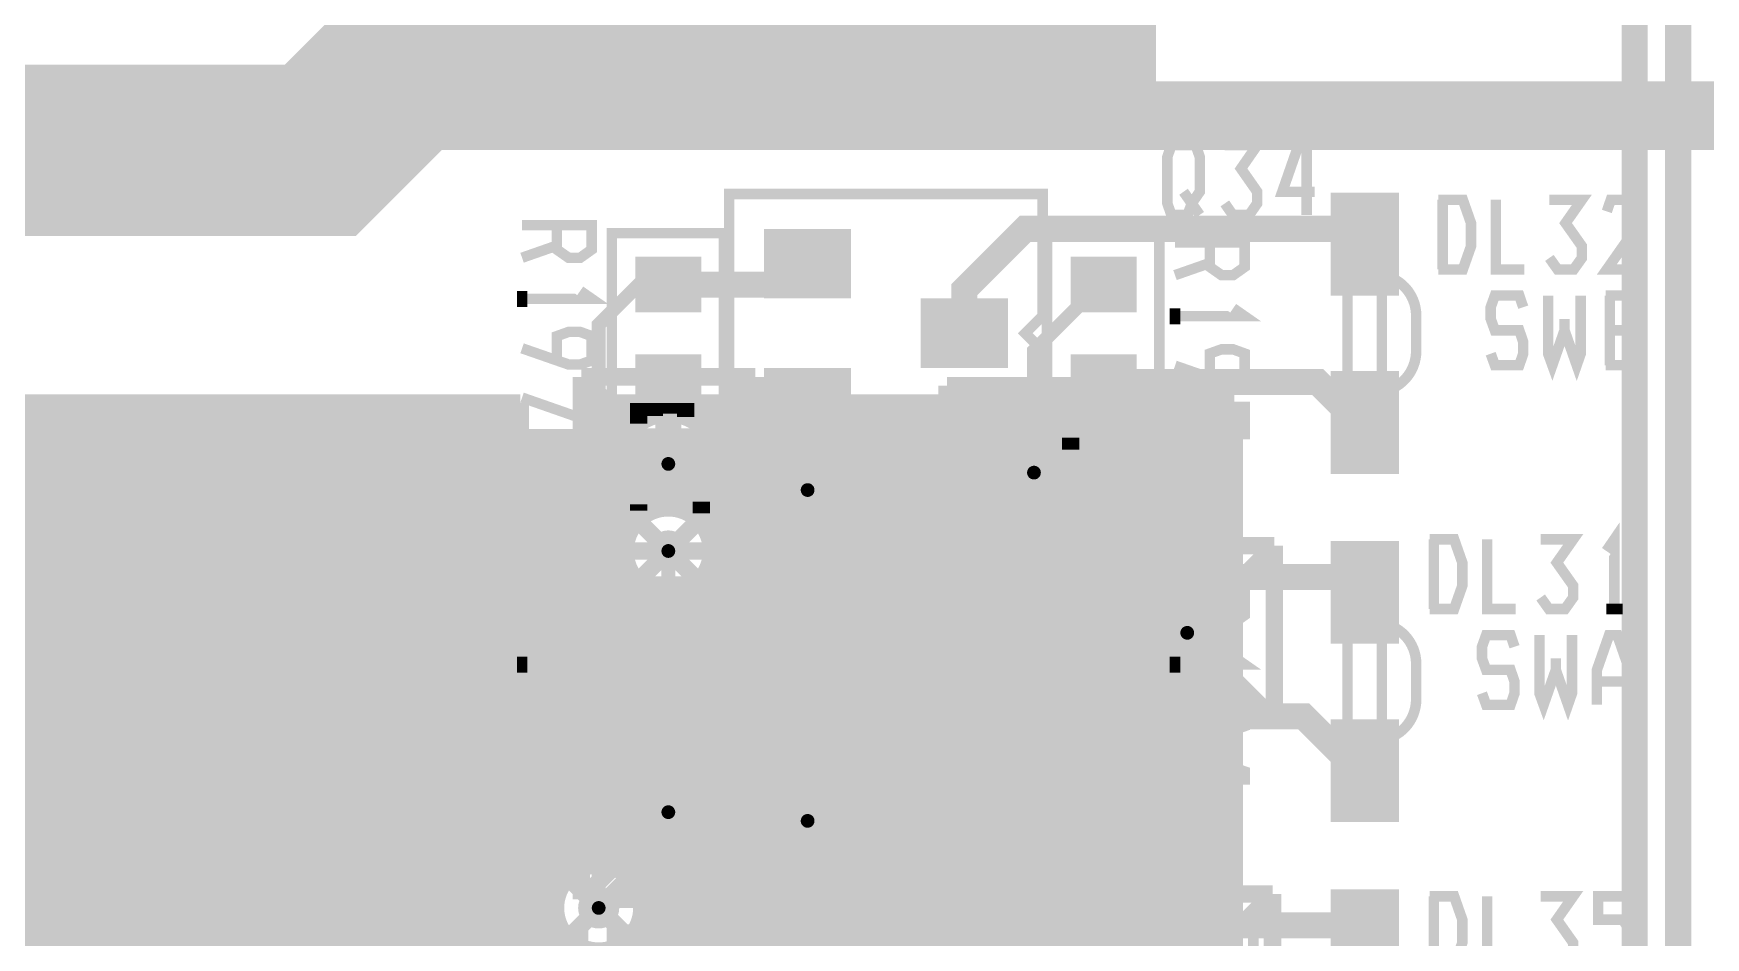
# Model space of a CAD drawing. Extents: x -11 to 221, y -93 to 178.
# Drawn here: x 158.38 to 182.77, y 104.85 to 118.04 of the extents above; entities that cross this region are included whole.
import ezdxf

# ---------------------------------------------------------------- set-up
doc = ezdxf.new("R2010")
doc.units = 0
doc.header["$MEASUREMENT"] = 0
doc.layers.get('0').update_dxf_attribs({"linetype": 'CONTINUOUS'})
for name, color, linetype in [('26-349-0_BOT', 7, 'CONTINUOUS'), ('26-349-0_DRD', 7, 'CONTINUOUS'), ('26-349-0_DRL', 2, 'CONTINUOUS'), ('26-349-0_FAB', 1, 'CONTINUOUS'), ('26-349-0_IN1', 3, 'CONTINUOUS'), ('26-349-0_IN2', 5, 'CONTINUOUS'), ('26-349-0_SMT', 14, 'CONTINUOUS'), ('26-349-0_SPT', 9, 'CONTINUOUS'), ('26-349-0_SST', 12, 'CONTINUOUS'), ('26-349-0_TOP', 11, 'CONTINUOUS'), ('THRUHOLE_TAP', 15, 'CONTINUOUS')]:
    doc.layers.add(name, color=color, linetype=linetype)

# ---------------------------------------------------------------- blocks, each defined once
blk = doc.blocks.new('ROUND_78')
at = {"const_width": 0.29972}
blk.add_lwpolyline([(-0.14986, 0, 1), (0.14986, 0, 1)], format="xyb", close=True, dxfattribs=at)
blk = doc.blocks.new('ROUND_82')
at = {"const_width": 0.29972}
blk.add_lwpolyline([(-0.14986, 0, 1), (0.14986, 0, 1)], format="xyb", close=True, dxfattribs=at)
blk = doc.blocks.new('ROUND_102')
at = {"const_width": 0.10033}
blk.add_lwpolyline([(-0.050164, 0, 1), (0.050164, 0, 1)], format="xyb", close=True, dxfattribs=at)
blk = doc.blocks.new('RECTANGLE_3')
blk.add_solid([(0.4826, 0.4064), (0.4826, -0.4064), (-0.4826, 0.4064), (-0.4826, -0.4064)])
blk = doc.blocks.new('RECTANGLE_22')
blk.add_solid([(0.50038, 0.7493), (0.50038, -0.7493), (-0.50038, 0.7493), (-0.50038, -0.7493)])
blk = doc.blocks.new('RECTANGLE_40')
blk.add_solid([(0.635, 0.508), (0.635, -0.508), (-0.635, 0.508), (-0.635, -0.508)])
blk = doc.blocks.new('ROUND_88')
at = {"const_width": 0.10033}
blk.add_lwpolyline([(-0.050164, 0, 1), (0.050164, 0, 1)], format="xyb", close=True, dxfattribs=at)

msp = doc.modelspace()

# ---------------------------------------------------------------- linework, layer by layer
at = {"layer": '26-349-0_BOT', "const_width": 0.2032}
for points in [[(149.098, 106.553), (163.703, 106.553), (167.64, 110.49)], [(166.624, 105.283), (165.989, 104.648), (149.606, 104.648)]]:
    msp.add_lwpolyline(points, dxfattribs=at)
at = {"layer": '26-349-0_DRD', "const_width": 0.254}
for points in [[(166.37, 113.03), (166.37, 110.49)], [(168.91, 113.03), (166.37, 113.03)], [(168.91, 113.03), (166.37, 110.49)], [(168.91, 110.49), (166.37, 113.03)], [(168.91, 110.49), (168.91, 113.03)], [(171.704, 112.903), (171.704, 110.363)], [(174.244, 112.903), (171.704, 112.903)], [(174.244, 112.903), (171.704, 110.363)], [(174.244, 110.363), (171.704, 112.903)], [(171.704, 112.903), (171.704, 110.363)], [(174.244, 112.903), (171.704, 112.903)], [(174.244, 112.903), (171.704, 110.363)], [(174.244, 110.363), (171.704, 112.903)], [(174.244, 110.363), (174.244, 112.903)], [(174.244, 110.363), (174.244, 112.903)], [(168.402, 112.649), (168.402, 110.109)], [(170.942, 112.649), (168.402, 112.649)], [(170.942, 112.649), (168.402, 110.109)], [(170.942, 110.109), (168.402, 112.649)], [(168.402, 112.649), (168.402, 110.109)], [(170.942, 112.649), (168.402, 112.649)], [(170.942, 112.649), (168.402, 110.109)], [(170.942, 110.109), (168.402, 112.649)], [(170.942, 110.109), (170.942, 112.649)], [(170.942, 110.109), (170.942, 112.649)], [(166.37, 111.76), (166.37, 109.22)], [(168.91, 111.76), (166.37, 111.76)], [(168.91, 111.76), (166.37, 109.22)], [(168.91, 109.22), (166.37, 111.76)], [(168.91, 109.22), (168.91, 111.76)], [(166.37, 110.49), (168.91, 110.49)], [(173.9392, 110.5662), (173.9392, 108.0262)], [(176.4792, 110.5662), (173.9392, 110.5662)], [(176.4792, 110.5662), (173.9392, 108.0262)], [(176.4792, 108.0262), (173.9392, 110.5662)], [(173.9392, 110.5662), (173.9392, 108.0262)], [(176.4792, 110.5662), (173.9392, 110.5662)], [(176.4792, 110.5662), (173.9392, 108.0262)], [(176.4792, 108.0262), (173.9392, 110.5662)], [(176.4792, 108.0262), (176.4792, 110.5662)], [(176.4792, 108.0262), (176.4792, 110.5662)], [(171.704, 110.363), (174.244, 110.363)], [(171.704, 110.363), (174.244, 110.363)], [(168.402, 110.109), (170.942, 110.109)], [(168.402, 110.109), (170.942, 110.109)], [(166.37, 109.22), (168.91, 109.22)], [(166.37, 107.95), (166.37, 105.41)], [(168.91, 107.95), (166.37, 107.95)], [(168.91, 107.95), (166.37, 105.41)], [(168.91, 105.41), (166.37, 107.95)], [(166.37, 107.95), (166.37, 105.41)], [(168.91, 107.95), (166.37, 107.95)], [(168.91, 107.95), (166.37, 105.41)], [(168.91, 105.41), (166.37, 107.95)], [(168.91, 105.41), (168.91, 107.95)], [(168.91, 105.41), (168.91, 107.95)], [(173.9392, 108.0262), (176.4792, 108.0262)], [(173.9392, 108.0262), (176.4792, 108.0262)], [(168.402, 107.823), (168.402, 105.283)], [(170.942, 107.823), (168.402, 107.823)], [(170.942, 107.823), (168.402, 105.283)], [(170.942, 105.283), (168.402, 107.823)], [(168.402, 107.823), (168.402, 105.283)], [(170.942, 107.823), (168.402, 107.823)], [(170.942, 107.823), (168.402, 105.283)], [(170.942, 105.283), (168.402, 107.823)], [(170.942, 105.283), (170.942, 107.823)], [(170.942, 105.283), (170.942, 107.823)], [(165.354, 106.553), (165.354, 104.013)], [(167.894, 106.553), (165.354, 106.553)], [(167.894, 106.553), (165.354, 104.013)], [(167.894, 104.013), (165.354, 106.553)], [(167.894, 104.013), (167.894, 106.553)], [(166.37, 105.41), (168.91, 105.41)], [(166.37, 105.41), (168.91, 105.41)], [(168.402, 105.283), (170.942, 105.283)], [(168.402, 105.283), (170.942, 105.283)], [(173.9138, 105.4862), (173.9138, 102.9462)], [(176.4538, 105.4862), (173.9138, 105.4862)], [(176.4538, 105.4862), (173.9138, 102.9462)], [(176.4538, 102.9462), (173.9138, 105.4862)], [(173.9138, 105.4862), (173.9138, 102.9462)], [(176.4538, 105.4862), (173.9138, 105.4862)], [(176.4538, 105.4862), (173.9138, 102.9462)], [(176.4538, 102.9462), (173.9138, 105.4862)], [(176.4538, 102.9462), (176.4538, 105.4862)], [(176.4538, 102.9462), (176.4538, 105.4862)]]:
    msp.add_lwpolyline(points, dxfattribs=at)
at = {"layer": '26-349-0_DRL', "const_width": 2.49936}
msp.add_lwpolyline([(91.186, 116.332), (162.56, 116.332), (164.211, 117.983), (174.752, 117.983)], dxfattribs=at)
at = {"layer": '26-349-0_FAB', "const_width": 1.00076}
msp.add_lwpolyline([(187.325, 48.26), (67.945, 48.26), (67.945, 115.57), (69.215, 116.84), (187.96, 116.84)], dxfattribs=at)
at = {"layer": '26-349-0_IN1'}
for points, const_width in [([(181.61, 136.144), (182.372, 135.382), (182.372, 44.958), (181.483, 44.069), (176.911, 44.069), (174.879, 42.037), (171.45, 42.037), (169.672, 43.815), (164.19068, 43.815), (163.73094, 44.27474)], 0.381), ([(141.605, 125.984), (141.859, 126.238), (153.543, 126.238), (162.306, 135.001), (174.625, 135.001), (175.133, 134.493), (175.133, 128.905), (176.53, 127.508), (180.975, 127.508), (181.737, 126.746), (181.737, 47.625), (180.848, 46.736)], 0.381), ([(165.481, 112.649), (71.247, 112.649), (69.596, 110.998), (69.596, 51.562)], 0.254), ([(165.481, 112.5982), (71.1962, 112.5982)], 0.254), ([(158.2928, 112.649), (158.2928, 108.99394)], 0.254), ([(158.5214, 112.649), (158.5214, 108.99394)], 0.254), ([(158.75, 112.649), (158.75, 108.99394)], 0.254), ([(158.9786, 112.649), (158.9786, 108.99648)], 0.254), ([(159.2072, 112.649), (159.2072, 108.99648)], 0.254), ([(159.4358, 112.649), (159.4358, 108.99648)], 0.254), ([(159.6644, 112.649), (159.6644, 108.99648)], 0.254), ([(159.893, 112.649), (159.893, 108.99902)], 0.254), ([(160.1216, 112.649), (160.1216, 108.99902)], 0.254), ([(160.3502, 112.649), (160.3502, 108.99902)], 0.254), ([(160.5788, 112.649), (160.5788, 108.99902)], 0.254), ([(160.8074, 112.649), (160.8074, 109.00156)], 0.254), ([(161.036, 112.649), (161.036, 109.00156)], 0.254), ([(161.2646, 112.649), (161.2646, 109.00156)], 0.254), ([(161.4932, 112.649), (161.4932, 109.00156)], 0.254), ([(161.7218, 112.649), (161.7218, 109.0041)], 0.254), ([(161.9504, 112.649), (161.9504, 109.0041)], 0.254), ([(162.179, 112.649), (162.179, 109.0041)], 0.254), ([(162.4076, 112.649), (162.4076, 109.0041)], 0.254), ([(162.6362, 112.649), (162.6362, 109.00664)], 0.254), ([(162.8648, 112.649), (162.8648, 109.00664)], 0.254), ([(163.0934, 112.649), (163.0934, 109.00664)], 0.254), ([(163.322, 112.649), (163.322, 109.00664)], 0.254), ([(163.5506, 112.649), (163.5506, 109.00918)], 0.254), ([(163.7792, 112.649), (163.7792, 109.00918)], 0.254), ([(164.0078, 112.649), (164.0078, 109.00918)], 0.254), ([(164.2364, 112.649), (164.2364, 109.00918)], 0.254), ([(164.465, 112.649), (164.465, 109.01172)], 0.254), ([(164.6936, 112.649), (164.6936, 109.01172)], 0.254), ([(164.9222, 112.649), (164.9222, 109.01172)], 0.254), ([(165.1508, 112.649), (165.1508, 109.01172)], 0.254), ([(165.3794, 112.649), (165.3794, 109.01426)], 0.254), ([(165.481, 112.649), (165.481, 109.01426)], 0.254), ([(175.895, 112.649), (166.37, 112.649), (166.37, 108.458)], 0.254), ([(175.895, 112.5982), (166.37, 112.5982)], 0.254), ([(166.5224, 112.649), (166.5224, 106.0069)], 0.254), ([(166.751, 112.649), (166.751, 106.00182)], 0.254), ([(166.9796, 112.649), (166.9796, 112.07496)], 0.254), ([(167.2082, 112.649), (167.2082, 112.34928)], 0.254), ([(167.4368, 112.649), (167.4368, 112.46104)], 0.254), ([(167.6654, 112.649), (167.6654, 112.49152)], 0.254), ([(167.894, 112.649), (167.894, 112.4458)], 0.254), ([(168.1226, 112.649), (168.1226, 112.30864)], 0.254), ([(168.3512, 112.649), (168.3512, 111.93018)], 0.254), ([(168.5798, 112.649), (168.5798, 105.02392)], 0.254), ([(168.8084, 112.649), (168.8084, 105.02392)], 0.254), ([(169.037, 112.649), (169.037, 111.74222)], 0.254), ([(169.2656, 112.649), (169.2656, 111.98606)], 0.254), ([(169.4942, 112.649), (169.4942, 112.08766)], 0.254), ([(169.7228, 112.649), (169.7228, 112.10798)], 0.254), ([(169.9514, 112.649), (169.9514, 112.05464)], 0.254), ([(170.18, 112.649), (170.18, 111.90478)], 0.254), ([(170.4086, 112.649), (170.4086, 105.02646)], 0.254), ([(170.6372, 112.649), (170.6372, 105.02646)], 0.254), ([(170.8658, 112.649), (170.8658, 105.02646)], 0.254), ([(171.0944, 112.649), (171.0944, 105.02646)], 0.254), ([(171.323, 112.649), (171.323, 105.02646)], 0.254), ([(171.5516, 112.649), (171.5516, 105.02646)], 0.254), ([(171.7802, 112.649), (171.7802, 105.02646)], 0.254), ([(172.0088, 112.649), (172.0088, 105.029)], 0.254), ([(172.2374, 112.649), (172.2374, 105.029)], 0.254), ([(172.466, 112.649), (172.466, 105.029)], 0.254), ([(172.6946, 112.649), (172.6946, 51.562)], 0.254), ([(172.9232, 112.649), (172.9232, 51.562)], 0.254), ([(173.1518, 112.649), (173.1518, 51.562)], 0.254), ([(173.3804, 112.649), (173.3804, 51.562)], 0.254), ([(173.609, 112.649), (173.609, 51.562)], 0.254), ([(173.8376, 112.649), (173.8376, 51.562)], 0.254), ([(174.0662, 112.649), (174.0662, 51.562)], 0.254), ([(174.2948, 112.649), (174.2948, 51.562)], 0.254), ([(174.5234, 112.649), (174.5234, 51.562)], 0.254), ([(174.752, 112.649), (174.752, 51.562)], 0.254), ([(174.9806, 112.649), (174.9806, 51.562)], 0.254), ([(175.2092, 112.649), (175.2092, 51.562)], 0.254), ([(175.4378, 112.649), (175.4378, 51.562)], 0.254), ([(175.6664, 112.649), (175.6664, 51.562)], 0.254), ([(175.895, 112.649), (175.895, 51.562)], 0.254), ([(165.481, 112.3696), (70.9676, 112.3696)], 0.254), ([(167.23614, 112.3696), (166.37, 112.3696)], 0.254), ([(175.895, 112.3696), (168.04386, 112.3696)], 0.254), ([(165.481, 112.141), (70.739, 112.141)], 0.254), ([(167.01516, 112.141), (166.37, 112.141)], 0.254), ([(175.895, 112.141), (168.26484, 112.141)], 0.254), ([(165.481, 111.9124), (70.5104, 111.9124)], 0.254), ([(166.92372, 111.9124), (166.37, 111.9124)], 0.254), ([(169.17162, 111.9124), (168.35628, 111.9124)], 0.254), ([(175.895, 111.9124), (170.17238, 111.9124)], 0.254), ([(165.481, 111.6838), (70.2818, 111.6838)], 0.254), ([(166.91102, 111.6838), (166.37, 111.6838)], 0.254), ([(169.00652, 111.6838), (168.36644, 111.6838)], 0.254), ([(175.895, 111.6838), (170.33748, 111.6838)], 0.254), ([(165.481, 111.4552), (70.0532, 111.4552)], 0.254), ([(166.97452, 111.4552), (166.37, 111.4552)], 0.254), ([(166.9796, 111.44504), (166.9796, 110.80496)], 0.254), ([(168.94302, 111.4552), (168.30548, 111.4552)], 0.254), ([(168.3512, 111.58728), (168.3512, 110.66018)], 0.254), ([(175.895, 111.4552), (170.39844, 111.4552)], 0.254), ([(165.481, 111.2266), (69.8246, 111.2266)], 0.254), ([(167.13962, 111.2266), (166.37, 111.2266)], 0.254), ([(167.2082, 111.16818), (167.2082, 111.07928)], 0.254), ([(168.1226, 111.20882), (168.1226, 111.03864)], 0.254), ([(168.95572, 111.2266), (168.14038, 111.2266)], 0.254), ([(175.895, 111.2266), (170.38828, 111.2266)], 0.254), ([(165.481, 110.998), (69.596, 110.998)], 0.254), ([(167.11422, 110.998), (166.37, 110.998)], 0.254), ([(169.04716, 110.998), (168.16578, 110.998)], 0.254), ([(169.037, 111.01578), (169.037, 106.91622)], 0.254), ([(175.895, 110.998), (170.29684, 110.998)], 0.254), ([(165.481, 110.7694), (134.48538, 110.7694)], 0.254), ([(166.96436, 110.7694), (166.37, 110.7694)], 0.254), ([(169.26814, 110.7694), (168.31564, 110.7694)], 0.254), ([(169.2656, 110.7694), (169.2656, 107.16006)], 0.254), ([(169.4942, 110.6678), (169.4942, 107.26166)], 0.254), ([(169.7228, 110.65002), (169.7228, 107.28198)], 0.254), ([(169.9514, 110.70336), (169.9514, 107.22864)], 0.254), ([(175.895, 110.7694), (170.07586, 110.7694)], 0.254), ([(170.18, 110.85322), (170.18, 107.07878)], 0.254), ([(165.481, 110.5408), (138.90244, 110.5408)], 0.254), ([(166.91102, 110.5408), (166.37, 110.5408)], 0.254), ([(175.895, 110.5408), (168.36898, 110.5408)], 0.254), ([(165.481, 110.3122), (139.08278, 110.3122)], 0.254), ([(166.9288, 110.3122), (166.37, 110.3122)], 0.254), ([(166.9796, 110.17504), (166.9796, 106.99496)], 0.254), ([(175.895, 110.3122), (168.34866, 110.3122)], 0.254), ([(168.3512, 110.31728), (168.3512, 106.85018)], 0.254), ([(165.481, 110.0836), (139.1539, 110.0836)], 0.254), ([(167.0304, 110.0836), (166.37, 110.0836)], 0.254), ([(167.2082, 109.89818), (167.2082, 107.26928)], 0.254), ([(168.1226, 109.93882), (168.1226, 107.22864)], 0.254), ([(175.895, 110.0836), (168.24706, 110.0836)], 0.254), ([(165.481, 109.855), (139.14882, 109.855)], 0.254), ([(167.27678, 109.855), (166.37, 109.855)], 0.254), ([(167.4368, 109.78642), (167.4368, 107.38104)], 0.254), ([(167.6654, 109.75848), (167.6654, 107.41152)], 0.254), ([(167.894, 109.8042), (167.894, 107.3658)], 0.254), ([(175.895, 109.855), (168.00322, 109.855)], 0.254), ([(165.481, 109.6264), (157.34538, 109.6264)], 0.254), ([(165.481, 109.3978), (157.51048, 109.3978)], 0.254), ([(175.895, 109.6264), (166.37, 109.6264)], 0.254), ([(175.895, 109.3978), (166.37, 109.3978)], 0.254), ([(165.481, 109.1692), (157.57144, 109.1692)], 0.254), ([(175.895, 109.1692), (166.37, 109.1692)], 0.254), ([(165.481, 109.01426), (157.5689, 108.9914)], 0.254), ([(175.895, 108.9406), (166.37, 108.9406)], 0.254), ([(175.895, 108.712), (166.37, 108.712)], 0.254), ([(166.37, 108.458), (166.02456, 108.45546)], 0.254), ([(166.0652, 108.45546), (166.0652, 105.75544)], 0.254), ([(166.2938, 108.458), (166.2938, 105.93578)], 0.254), ([(175.895, 108.4834), (166.37, 108.4834)], 0.254), ([(165.02126, 108.2548), (150.66518, 108.2548)], 0.254), ([(164.86886, 108.4072), (157.099, 108.4072)], 0.254), ([(158.2928, 108.4072), (158.2928, 105.00868)], 0.254), ([(158.5214, 108.4072), (158.5214, 105.00868)], 0.254), ([(158.75, 108.4072), (158.75, 105.00868)], 0.254), ([(158.9786, 108.4072), (158.9786, 105.00868)], 0.254), ([(159.2072, 108.4072), (159.2072, 105.00868)], 0.254), ([(159.4358, 108.4072), (159.4358, 105.00868)], 0.254), ([(159.6644, 108.4072), (159.6644, 105.00868)], 0.254), ([(159.893, 108.4072), (159.893, 105.01122)], 0.254), ([(160.1216, 108.4072), (160.1216, 105.01122)], 0.254), ([(160.3502, 108.4072), (160.3502, 105.01122)], 0.254), ([(160.5788, 108.4072), (160.5788, 105.01122)], 0.254), ([(160.8074, 108.4072), (160.8074, 105.01122)], 0.254), ([(161.036, 108.4072), (161.036, 105.01122)], 0.254), ([(161.2646, 108.4072), (161.2646, 105.01122)], 0.254), ([(161.4932, 108.4072), (161.4932, 105.01122)], 0.254), ([(161.7218, 108.4072), (161.7218, 105.01376)], 0.254), ([(161.9504, 108.4072), (161.9504, 105.01376)], 0.254), ([(162.179, 108.4072), (162.179, 105.01376)], 0.254), ([(162.4076, 108.4072), (162.4076, 105.01376)], 0.254), ([(162.6362, 108.4072), (162.6362, 105.01376)], 0.254), ([(162.8648, 108.4072), (162.8648, 105.01376)], 0.254), ([(163.0934, 108.4072), (163.0934, 105.01376)], 0.254), ([(163.322, 108.4072), (163.322, 105.0163)], 0.254), ([(163.5506, 108.4072), (163.5506, 105.0163)], 0.254), ([(163.7792, 108.4072), (163.7792, 105.0163)], 0.254), ([(164.0078, 108.4072), (164.0078, 105.0163)], 0.254), ([(164.2364, 108.4072), (164.2364, 105.0163)], 0.254), ([(164.465, 108.4072), (164.465, 105.0163)], 0.254), ([(164.6936, 108.4072), (164.6936, 105.0163)], 0.254), ([(164.86886, 108.4072), (165.08476, 108.18876)], 0.254), ([(164.9222, 108.35386), (164.9222, 105.0163)], 0.254), ([(175.895, 108.2548), (165.93058, 108.2548)], 0.254), ([(175.895, 108.0262), (149.66442, 108.0262)], 0.254), ([(165.1508, 108.13288), (165.1508, 105.01884)], 0.254), ([(165.3794, 108.03636), (165.3794, 105.01884)], 0.254), ([(165.608, 108.04144), (165.608, 105.01884)], 0.254), ([(165.8366, 108.1532), (165.8366, 105.01884)], 0.254), ([(175.895, 107.7976), (149.86508, 107.7976)], 0.254), ([(175.895, 107.569), (149.94382, 107.569)], 0.254), ([(167.32504, 107.3404), (149.9489, 107.3404)], 0.254), ([(175.895, 107.3404), (167.95496, 107.3404)], 0.254), ([(167.04818, 107.1118), (149.87778, 107.1118)], 0.254), ([(169.19956, 107.1118), (168.22928, 107.1118)], 0.254), ([(175.895, 107.1118), (170.14444, 107.1118)], 0.254), ([(166.93642, 106.8832), (149.75078, 106.8832)], 0.254), ([(169.01922, 106.8832), (168.34104, 106.8832)], 0.254), ([(175.895, 106.8832), (170.32478, 106.8832)], 0.254), ([(166.90848, 106.6546), (149.8219, 106.6546)], 0.254), ([(168.3512, 106.50728), (168.3512, 105.02138)], 0.254), ([(168.9481, 106.6546), (168.37152, 106.6546)], 0.254), ([(175.895, 106.6546), (170.3959, 106.6546)], 0.254), ([(166.9542, 106.426), (149.81682, 106.426)], 0.254), ([(166.9796, 106.36504), (166.9796, 105.92308)], 0.254), ([(168.95064, 106.426), (168.3258, 106.426)], 0.254), ([(175.895, 106.426), (170.39082, 106.426)], 0.254), ([(167.08882, 106.1974), (149.73808, 106.1974)], 0.254), ([(167.2082, 106.08818), (167.2082, 105.72242)], 0.254), ([(167.894, 105.9942), (167.894, 105.02138)], 0.254), ([(168.1226, 106.12882), (168.1226, 105.02138)], 0.254), ([(169.03192, 106.1974), (168.18864, 106.1974)], 0.254), ([(169.037, 106.18978), (169.037, 105.02392)], 0.254), ([(170.18, 106.02722), (170.18, 105.02646)], 0.254), ([(175.895, 106.1974), (170.31208, 106.1974)], 0.254), ([(166.0525, 105.7402), (148.66366, 105.7402)], 0.254), ([(166.37, 105.9688), (149.53742, 105.9688)], 0.254), ([(167.46728, 105.9688), (166.878, 105.9688)], 0.254), ([(175.895, 105.7402), (167.1955, 105.7402)], 0.254), ([(167.4368, 105.97642), (167.4368, 105.02138)], 0.254), ([(167.6654, 105.94848), (167.6654, 105.02138)], 0.254), ([(169.23258, 105.9688), (167.81018, 105.9688)], 0.254), ([(169.2656, 105.9434), (169.2656, 105.02392)], 0.254), ([(169.4942, 105.8418), (169.4942, 105.02392)], 0.254), ([(169.7228, 105.82402), (169.7228, 105.02392)], 0.254), ([(169.9514, 105.87736), (169.9514, 105.02392)], 0.254), ([(175.895, 105.9688), (170.11142, 105.9688)], 0.254), ([(165.92804, 105.5116), (148.56206, 105.5116)], 0.254), ([(175.895, 105.5116), (167.31742, 105.5116)], 0.254), ([(165.89248, 105.283), (149.96922, 105.283)], 0.254), ([(175.895, 105.283), (167.35552, 105.283)], 0.254), ([(165.92804, 105.0544), (150.21306, 105.0544)], 0.254), ([(165.94074, 105.01884), (150.24862, 104.99598)], 0.254), ([(172.466, 105.029), (167.30726, 105.02138)], 0.254), ([(175.895, 105.0544), (167.31742, 105.0544)], 0.254), ([(172.466, 105.029), (172.466, 51.689)], 0.254), ([(175.895, 104.8258), (172.466, 104.8258)], 0.254)]:
    msp.add_lwpolyline(points, dxfattribs=dict(at, const_width=const_width))
at = {"layer": '26-349-0_IN1', "const_width": 0.254}
for points in [[(167.64, 112.49152, 0.4142136), (166.90848, 111.76)], [(168.37152, 111.76, 0.4142136), (167.64, 112.49152)], [(169.672, 112.11052, 0.4142136), (168.94048, 111.379)], [(170.40352, 111.379, 0.4142136), (169.672, 112.11052)], [(166.90848, 111.76, 0.2690269), (167.27678, 111.125)], [(168.00322, 111.125, 0.2690272), (168.37154, 111.76)], [(168.94048, 111.379, 0.4142136), (169.672, 110.64748)], [(169.672, 110.64748, 0.4142136), (170.40352, 111.379)], [(167.27678, 111.125, 0.2690272), (166.90846, 110.49)], [(168.37152, 110.49, 0.2690269), (168.00322, 111.125)], [(166.90848, 110.49, 0.4142136), (167.64, 109.75848)], [(167.64, 109.75848, 0.4142136), (168.37152, 110.49)], [(165.481, 108.0262, 0.3472366), (166.02456, 108.45546)], [(165.08476, 108.18876, 0.1989124), (165.481, 108.02463)], [(167.64, 107.41152, 0.4142136), (166.90848, 106.68)], [(168.37152, 106.68, 0.4142136), (167.64, 107.41152)], [(169.672, 107.28452, 0.4142136), (168.94048, 106.553)], [(170.40352, 106.553, 0.4142136), (169.672, 107.28452)], [(166.90848, 106.68, 0.4142136), (167.64, 105.94848)], [(167.64, 105.94848, 0.4142136), (168.37152, 106.68)], [(168.94048, 106.553, 0.4142136), (169.672, 105.82148)], [(169.672, 105.82148, 0.4142136), (170.40352, 106.553)], [(166.624, 106.01452, 0.4142136), (165.89248, 105.283)], [(167.35552, 105.283, 0.4142136), (166.624, 106.01452)], [(165.89248, 105.283, 0.092492), (165.9417, 105.01921)], [(167.30726, 105.02138, 0.0916751), (167.35563, 105.283)]]:
    msp.add_lwpolyline(points, format="xyb", dxfattribs=at)
at = {"layer": '26-349-0_IN2'}
for points, const_width in [([(181.6354, 46.2026), (181.6354, 46.6344), (182.372, 47.371), (182.372, 122.301), (181.102, 123.571), (176.403, 123.571), (173.228, 120.396), (171.196, 120.396), (170.02506, 121.56694), (170.02506, 121.99874)], 0.381), ([(172.60062, 112.141), (86.3473, 112.141)], 0.254), ([(172.5676, 112.1156), (86.36254, 112.1156)], 0.254), ([(158.4198, 112.141), (158.4198, 99.75596)], 0.254), ([(158.6484, 112.141), (158.6484, 99.75596)], 0.254), ([(158.877, 112.141), (158.877, 99.75596)], 0.254), ([(159.1056, 112.141), (159.1056, 99.75596)], 0.254), ([(159.3342, 112.141), (159.3342, 99.75596)], 0.254), ([(159.5628, 112.141), (159.5628, 99.75596)], 0.254), ([(159.7914, 112.141), (159.7914, 99.75596)], 0.254), ([(160.02, 112.141), (160.02, 99.75596)], 0.254), ([(160.2486, 112.141), (160.2486, 99.75596)], 0.254), ([(160.4772, 112.141), (160.4772, 99.75596)], 0.254), ([(160.7058, 112.141), (160.7058, 96.04248)], 0.254), ([(160.9344, 112.141), (160.9344, 95.48114)], 0.254), ([(161.163, 112.141), (161.163, 99.92868)], 0.254), ([(161.3916, 112.141), (161.3916, 100.27158)], 0.254), ([(161.6202, 112.141), (161.6202, 100.3808)], 0.254), ([(161.8488, 112.141), (161.8488, 100.39604)], 0.254), ([(162.0774, 112.141), (162.0774, 100.32238)], 0.254), ([(162.306, 112.141), (162.306, 100.10648)], 0.254), ([(162.5346, 112.141), (162.5346, 52.959)], 0.254), ([(162.7632, 112.141), (162.7632, 52.959)], 0.254), ([(162.9918, 112.141), (162.9918, 52.959)], 0.254), ([(163.2204, 112.141), (163.2204, 52.959)], 0.254), ([(163.449, 112.141), (163.449, 71.74484)], 0.254), ([(163.6776, 112.141), (163.6776, 71.93788)], 0.254), ([(163.9062, 112.141), (163.9062, 98.71456)], 0.254), ([(164.1348, 112.141), (164.1348, 98.96094)], 0.254), ([(164.3634, 112.141), (164.3634, 99.0473)], 0.254), ([(164.592, 112.141), (164.592, 99.04222)], 0.254), ([(164.8206, 112.141), (164.8206, 98.9457)], 0.254), ([(165.0492, 112.141), (165.0492, 98.66122)], 0.254), ([(165.2778, 112.141), (165.2778, 100.60686)], 0.254), ([(165.5064, 112.141), (165.5064, 100.77958)], 0.254), ([(165.735, 112.141), (165.735, 100.83292)], 0.254), ([(165.9636, 112.141), (165.9636, 100.7999)], 0.254), ([(166.1922, 112.141), (166.1922, 105.7402)], 0.254), ([(166.4208, 112.141), (166.4208, 105.8799)], 0.254), ([(166.6494, 112.141), (166.6494, 105.91292)], 0.254), ([(166.878, 112.141), (166.878, 105.85958)], 0.254), ([(167.1066, 112.141), (167.1066, 110.82528)], 0.254), ([(167.3352, 112.141), (167.3352, 111.04118)], 0.254), ([(167.5638, 112.141), (167.5638, 111.11484)], 0.254), ([(167.7924, 112.141), (167.7924, 111.0996)], 0.254), ([(168.021, 112.141), (168.021, 110.99038)], 0.254), ([(168.2496, 112.141), (168.2496, 110.64748)], 0.254), ([(168.4782, 112.141), (168.4782, 50.165)], 0.254), ([(168.7068, 112.141), (168.7068, 50.165)], 0.254), ([(168.9354, 112.141), (168.9354, 50.165)], 0.254), ([(169.164, 112.141), (169.164, 50.165)], 0.254), ([(169.3926, 112.141), (169.3926, 50.165)], 0.254), ([(169.6212, 112.141), (169.6212, 50.165)], 0.254), ([(169.8498, 112.141), (169.8498, 50.165)], 0.254), ([(170.0784, 112.141), (170.0784, 50.165)], 0.254), ([(170.307, 112.141), (170.307, 50.165)], 0.254), ([(170.5356, 112.141), (170.5356, 70.33006)], 0.254), ([(170.7642, 112.141), (170.7642, 70.45452)], 0.254), ([(170.9928, 112.141), (170.9928, 70.47738)], 0.254), ([(171.2214, 112.141), (171.2214, 70.41388)], 0.254), ([(171.45, 112.141), (171.45, 70.22084)], 0.254), ([(171.6786, 112.141), (171.6786, 50.165)], 0.254), ([(171.9072, 112.141), (171.9072, 50.165)], 0.254), ([(172.1358, 112.141), (172.1358, 50.165)], 0.254), ([(172.3644, 112.141), (172.3644, 111.79048)], 0.254), ([(174.117, 112.141), (173.34484, 112.141)], 0.254), ([(174.117, 112.1156), (173.37786, 112.1156)], 0.254), ([(173.5074, 112.141), (173.5074, 111.96828)], 0.254), ([(173.736, 112.141), (173.736, 50.165)], 0.254), ([(173.9646, 112.141), (173.9646, 50.165)], 0.254), ([(174.117, 112.141), (174.117, 50.165)], 0.254), ([(172.39742, 111.887), (86.4489, 111.887)], 0.254), ([(174.117, 111.887), (173.55058, 111.887)], 0.254), ([(172.34408, 111.6584), (147.02028, 111.6584)], 0.254), ([(174.117, 111.6584), (173.60392, 111.6584)], 0.254), ([(172.3771, 111.4298), (147.23618, 111.4298)], 0.254), ([(172.3644, 111.47298), (172.3644, 50.165)], 0.254), ([(174.117, 111.4298), (173.5709, 111.4298)], 0.254), ([(172.51426, 111.2012), (147.30984, 111.2012)], 0.254), ([(172.593, 111.13008), (172.593, 50.165)], 0.254), ([(174.117, 111.2012), (173.4312, 111.2012)], 0.254), ([(173.5074, 111.29772), (173.5074, 50.165)], 0.254), ([(167.2336, 110.9726), (147.2946, 110.9726)], 0.254), ([(174.117, 110.9726), (168.04386, 110.9726)], 0.254), ([(172.8216, 111.02086), (172.8216, 50.165)], 0.254), ([(173.0502, 111.00816), (173.0502, 50.165)], 0.254), ([(173.2788, 111.08182), (173.2788, 50.165)], 0.254), ([(167.06342, 110.744), (147.18538, 110.744)], 0.254), ([(174.117, 110.744), (168.21658, 110.744)], 0.254), ([(167.01008, 110.5154), (146.84248, 110.5154)], 0.254), ([(174.117, 110.5154), (168.26992, 110.5154)], 0.254), ([(167.0431, 110.2868), (155.86456, 110.2868)], 0.254), ([(167.1066, 110.15472), (167.1066, 105.68686)], 0.254), ([(174.117, 110.2868), (168.2369, 110.2868)], 0.254), ([(168.2496, 110.32998), (168.2496, 100.36048)], 0.254), ([(167.18026, 110.0582), (156.11094, 110.0582)], 0.254), ([(167.3352, 109.93882), (167.3352, 100.75418)], 0.254), ([(168.021, 109.98708), (168.021, 100.70338)], 0.254), ([(174.117, 110.0582), (168.0972, 110.0582)], 0.254), ([(174.117, 109.8296), (156.1973, 109.8296)], 0.254), ([(167.5638, 109.86516), (167.5638, 100.82784)], 0.254), ([(167.7924, 109.87786), (167.7924, 100.8126)], 0.254), ([(174.117, 109.601), (156.19222, 109.601)], 0.254), ([(174.117, 109.3724), (156.0957, 109.3724)], 0.254), ([(174.117, 108.9152), (151.12238, 108.9152)], 0.254), ([(174.117, 109.1438), (155.81122, 109.1438)], 0.254), ([(174.117, 108.6866), (151.05888, 108.6866)], 0.254), ([(174.117, 108.458), (150.86584, 108.458)], 0.254), ([(174.117, 108.2294), (69.8246, 108.2294)], 0.254), ([(174.117, 108.0008), (70.0532, 108.0008)], 0.254), ([(174.117, 107.7722), (70.2818, 107.7722)], 0.254), ([(174.117, 107.5436), (70.5104, 107.5436)], 0.254), ([(174.117, 107.315), (70.739, 107.315)], 0.254), ([(174.117, 107.0864), (149.43328, 107.0864)], 0.254), ([(174.117, 106.8578), (149.64918, 106.8578)], 0.254), ([(174.117, 106.6292), (149.72284, 106.6292)], 0.254), ([(174.117, 106.4006), (149.7076, 106.4006)], 0.254), ([(174.117, 106.172), (149.59838, 106.172)], 0.254), ([(174.117, 105.9434), (149.25548, 105.9434)], 0.254), ([(166.16426, 105.7148), (139.6619, 105.7148)], 0.254), ([(174.117, 105.7148), (167.0812, 105.7148)], 0.254), ([(166.0271, 105.4862), (139.5222, 105.4862)], 0.254), ([(165.99408, 105.2576), (149.76348, 105.2576)], 0.254), ([(174.117, 105.4862), (167.2209, 105.4862)], 0.254), ([(174.117, 105.2576), (167.25392, 105.2576)], 0.254), ([(166.04742, 105.029), (150.10638, 105.029)], 0.254), ([(174.117, 105.029), (167.20058, 105.029)], 0.254), ([(166.2176, 104.8004), (150.2156, 104.8004)], 0.254), ([(166.1922, 104.82326), (166.1922, 100.6602)], 0.254), ([(174.117, 104.8004), (167.02786, 104.8004)], 0.254), ([(167.1066, 104.8766), (167.1066, 100.53828)], 0.254)]:
    msp.add_lwpolyline(points, dxfattribs=dict(at, const_width=const_width))
at = {"layer": '26-349-0_IN2', "const_width": 0.254}
for points in [[(172.60062, 112.141, 0.2386215), (172.34354, 111.633)], [(173.60392, 111.633, 0.2394815), (173.34541, 112.14178)], [(172.34408, 111.633, 0.4142136), (172.974, 111.00308)], [(172.974, 111.00308, 0.4142136), (173.60392, 111.633)], [(167.64, 111.11992, 0.4142136), (167.01008, 110.49)], [(168.26992, 110.49, 0.4142136), (167.64, 111.11992)], [(167.01008, 110.49, 0.4142136), (167.64, 109.86008)], [(167.64, 109.86008, 0.4142136), (168.26992, 110.49)], [(166.624, 105.91292, 0.4142136), (165.99408, 105.283)], [(167.25392, 105.283, 0.4142136), (166.624, 105.91292)], [(165.99408, 105.283, 0.4142136), (166.624, 104.65308)], [(166.624, 104.65308, 0.4142136), (167.25392, 105.283)]]:
    msp.add_lwpolyline(points, format="xyb", dxfattribs=at)
at = {"layer": '26-349-0_SST', "const_width": 0.1524}
for points in [[(174.91964, 115.55984), (174.97806, 115.3922), (175.21428, 115.3922), (175.27524, 115.55984), (175.39208, 115.73002), (175.39208, 116.23802), (175.33366, 116.4082), (174.97806, 116.4082), (174.91964, 116.23802), (174.91964, 115.55984)], [(175.75784, 115.55984), (175.87468, 115.3922), (176.11344, 115.3922), (176.23028, 115.55984), (176.23028, 115.73002), (175.99406, 116.06784), (176.23028, 116.4082), (175.75784, 116.4082)], [(177.06848, 115.73002), (176.59604, 115.73002), (176.83226, 116.4082), (176.95164, 116.4082), (176.95164, 115.3922)], [(168.529, 115.697), (168.529, 111.633), (173.101, 111.633), (173.101, 113.411), (172.847, 113.665), (173.101, 113.919), (173.101, 115.697), (168.529, 115.697)], [(175.15586, 115.73002), (175.39208, 115.3922)], [(178.87442, 114.59718), (179.23002, 114.59718), (179.3494, 114.935), (179.3494, 115.27282), (179.23002, 115.61318), (178.87442, 115.61318)], [(178.93538, 114.59718), (178.93538, 115.61318)], [(180.12918, 114.59718), (179.71262, 114.59718), (179.71262, 115.61318)], [(180.4924, 114.76482), (180.61178, 114.59718), (180.848, 114.59718), (180.96738, 114.76482), (180.96738, 114.935), (180.72862, 115.27282), (180.96738, 115.61318), (180.4924, 115.61318)], [(181.80558, 114.59718), (181.3306, 114.59718), (181.80558, 115.27282), (181.80558, 115.443), (181.74462, 115.61318), (181.38902, 115.61318), (181.3306, 115.443)], [(166.0144, 115.24234), (166.0144, 114.88674), (166.18458, 114.76736), (166.35476, 114.76736), (166.5224, 114.88674), (166.5224, 115.24234), (165.5064, 115.24234)], [(166.8145, 115.1255), (166.8145, 112.2045), (168.4528, 112.2045), (168.4528, 115.1255), (166.8145, 115.1255)], [(173.1645, 115.1255), (173.1645, 112.2045), (174.8028, 112.2045), (174.8028, 115.1255), (173.1645, 115.1255)], [(166.0144, 114.94516), (165.5064, 114.76736)], [(175.5394, 114.98834), (175.5394, 114.63274), (175.70958, 114.51336), (175.87976, 114.51336), (176.0474, 114.63274), (176.0474, 114.98834), (175.0314, 114.98834)], [(175.5394, 114.69116), (175.0314, 114.51336)], [(178.04892, 114.5159), (178.04892, 114.71402), (177.54854, 114.71402), (177.54854, 114.4143), (177.57902, 114.4143), (177.57902, 114.68354)], [(177.57902, 114.68354), (178.02098, 114.68354), (178.02098, 114.5159), (178.04892, 114.5159), (178.04892, 112.8141), (178.02098, 112.8141), (178.02098, 112.64392), (177.57902, 112.64392), (177.57902, 112.9157), (177.54854, 112.9157), (177.54854, 112.61598), (178.04892, 112.61598), (178.04892, 112.8141)], [(177.54854, 114.4143), (177.54854, 114.3127), (177.54854, 113.665), (177.54854, 112.9157)], [(165.5064, 114.04854), (165.5064, 114.28476)], [(165.5064, 114.16792), (166.5224, 114.16792), (166.35476, 114.28476)], [(180.1114, 114.046), (180.05298, 114.21618), (179.69738, 114.21618), (179.63642, 114.046), (179.63642, 113.87582), (179.69738, 113.70818), (180.05298, 113.70818), (180.1114, 113.538), (180.1114, 113.36782), (180.05298, 113.20018), (179.69738, 113.20018), (179.63642, 113.36782)], [(180.71338, 113.87582), (180.71338, 113.70818), (180.53558, 113.20018), (180.47462, 113.36782), (180.47462, 114.21618)], [(180.9496, 114.21618), (180.9496, 113.36782), (180.89118, 113.20018), (180.71338, 113.70818)], [(181.37378, 113.70818), (181.72938, 113.70818), (181.7878, 113.87582), (181.7878, 114.046), (181.66842, 114.21618), (181.31282, 114.21618)], [(181.37378, 113.20018), (181.37378, 114.21618)], [(175.0314, 113.79454), (175.0314, 114.03076)], [(175.0314, 113.91392), (176.0474, 113.91392), (175.87976, 114.03076)], [(178.5493, 113.40592), (178.5493, 113.92408)], [(166.0144, 113.26876), (166.0144, 113.62436), (166.18458, 113.68532), (166.35476, 113.68532), (166.5224, 113.62436), (166.5224, 113.26876), (166.35476, 113.21034), (166.18458, 113.21034), (165.5064, 113.44656)], [(181.31282, 113.20018), (181.66842, 113.20018), (181.7878, 113.36782), (181.7878, 113.538), (181.72938, 113.70818)], [(175.5394, 113.01476), (175.5394, 113.37036), (175.70958, 113.43132), (175.87976, 113.43132), (176.0474, 113.37036), (176.0474, 113.01476), (175.87976, 112.95634), (175.70958, 112.95634), (175.0314, 113.19256)], [(165.5064, 112.72774), (166.5224, 112.37214), (166.5224, 112.84712)], [(175.20158, 112.59312), (175.0314, 112.53216), (175.0314, 112.17656), (175.20158, 112.11814), (175.5394, 112.11814), (175.70958, 112.23752), (175.70958, 112.59312), (176.0474, 112.59312), (176.0474, 112.11814)], [(173.26864, 110.60684), (173.32706, 110.4392), (173.56328, 110.4392), (173.62424, 110.60684), (173.74108, 110.77702), (173.74108, 111.28502), (173.68266, 111.4552), (173.32706, 111.4552), (173.26864, 111.28502), (173.26864, 110.60684)], [(174.10684, 110.60684), (174.22368, 110.4392), (174.46244, 110.4392), (174.57928, 110.60684), (174.57928, 110.77702), (174.34306, 111.11484), (174.57928, 111.4552), (174.10684, 111.4552)], [(174.94504, 110.60684), (175.06188, 110.4392), (175.30064, 110.4392), (175.41748, 110.60684), (175.41748, 110.77702), (175.18126, 111.11484), (175.41748, 111.4552), (174.94504, 111.4552)], [(173.50486, 110.77702), (173.74108, 110.4392)], [(181.43982, 109.64418), (181.43982, 110.66018), (181.32298, 110.49)], [(168.529, 110.617), (168.529, 106.553), (173.101, 106.553), (173.101, 108.331), (172.847, 108.585), (173.101, 108.839), (173.101, 110.617), (168.529, 110.617)], [(178.74742, 109.64418), (179.10302, 109.64418), (179.2224, 109.982), (179.2224, 110.31982), (179.10302, 110.66018), (178.74742, 110.66018)], [(178.80838, 109.64418), (178.80838, 110.66018)], [(180.00218, 109.64418), (179.58562, 109.64418), (179.58562, 110.66018)], [(180.3654, 109.81182), (180.48478, 109.64418), (180.721, 109.64418), (180.84038, 109.81182), (180.84038, 109.982), (180.60162, 110.31982), (180.84038, 110.66018), (180.3654, 110.66018)], [(166.8145, 110.0455), (166.8145, 107.1245), (168.4528, 107.1245), (168.4528, 110.0455), (166.8145, 110.0455)], [(173.1645, 110.0455), (173.1645, 107.1245), (174.8028, 107.1245), (174.8028, 110.0455), (173.1645, 110.0455)], [(166.0144, 109.90834), (166.0144, 109.55274), (166.18458, 109.43336), (166.35476, 109.43336), (166.5224, 109.55274), (166.5224, 109.90834), (165.5064, 109.90834)], [(175.5394, 109.90834), (175.5394, 109.55274), (175.70958, 109.43336), (175.87976, 109.43336), (176.0474, 109.55274), (176.0474, 109.90834), (175.0314, 109.90834)], [(166.0144, 109.61116), (165.5064, 109.43336)], [(175.5394, 109.61116), (175.0314, 109.43336)], [(178.04892, 109.4359), (178.04892, 109.63402), (177.54854, 109.63402), (177.54854, 109.3343), (177.57902, 109.3343), (177.57902, 109.60354)], [(177.57902, 109.60354), (178.02098, 109.60354), (178.02098, 109.4359), (178.04892, 109.4359), (178.04892, 107.7341), (178.02098, 107.7341), (178.02098, 107.56392), (177.57902, 107.56392), (177.57902, 107.8357), (177.54854, 107.8357), (177.54854, 107.53598), (178.04892, 107.53598), (178.04892, 107.7341)], [(181.5592, 109.64418), (181.32298, 109.64418)], [(177.54854, 109.3343), (177.54854, 109.2327), (177.54854, 108.585), (177.54854, 107.8357)], [(179.9844, 109.093), (179.92598, 109.26318), (179.57038, 109.26318), (179.50942, 109.093), (179.50942, 108.92282), (179.57038, 108.75518), (179.92598, 108.75518), (179.9844, 108.585), (179.9844, 108.41482), (179.92598, 108.24718), (179.57038, 108.24718), (179.50942, 108.41482)], [(180.58638, 108.92282), (180.58638, 108.75518), (180.40858, 108.24718), (180.34762, 108.41482), (180.34762, 109.26318)], [(180.8226, 109.26318), (180.8226, 108.41482), (180.76418, 108.24718), (180.58638, 108.75518)], [(181.6608, 108.24718), (181.6608, 108.75518), (181.483, 109.26318), (181.36362, 109.26318), (181.18582, 108.75518), (181.18582, 108.24718)], [(165.5064, 108.71454), (165.5064, 108.95076)], [(165.5064, 108.83392), (166.5224, 108.83392), (166.35476, 108.95076)], [(175.0314, 108.71454), (175.0314, 108.95076)], [(175.0314, 108.83392), (176.0474, 108.83392), (175.87976, 108.95076)], [(178.5493, 108.32592), (178.5493, 108.84408)], [(181.6608, 108.585), (181.18582, 108.585)], [(166.0144, 107.93476), (166.0144, 108.29036), (166.18458, 108.35132), (166.35476, 108.35132), (166.5224, 108.29036), (166.5224, 107.93476), (166.35476, 107.87634), (166.18458, 107.87634), (165.5064, 108.11256)], [(175.5394, 107.93476), (175.5394, 108.29036), (175.70958, 108.35132), (175.87976, 108.35132), (176.0474, 108.29036), (176.0474, 107.93476), (175.87976, 107.87634), (175.70958, 107.87634), (175.0314, 108.11256)], [(166.0144, 107.45216), (166.0144, 107.09656), (165.84676, 107.03814), (165.67658, 107.03814), (165.5064, 107.09656), (165.5064, 107.45216), (165.67658, 107.51312), (165.84676, 107.51312), (166.5224, 107.27436)], [(175.37176, 107.03814), (175.37176, 107.51312), (176.0474, 107.27436), (176.0474, 107.15752), (175.0314, 107.15752)], [(173.52264, 105.52684), (173.58106, 105.3592), (173.81728, 105.3592), (173.87824, 105.52684), (173.99508, 105.69702), (173.99508, 106.20502), (173.93666, 106.3752), (173.58106, 106.3752), (173.52264, 106.20502), (173.52264, 105.52684)], [(174.36084, 105.52684), (174.47768, 105.3592), (174.71644, 105.3592), (174.83328, 105.52684), (174.83328, 105.69702), (174.59706, 106.03484), (174.83328, 106.3752), (174.36084, 106.3752)], [(175.31588, 105.3592), (175.67148, 106.3752), (175.19904, 106.3752)], [(173.75886, 105.69702), (173.99508, 105.3592)], [(168.529, 105.537), (168.529, 101.473), (173.101, 101.473), (173.101, 103.251), (172.847, 103.505), (173.101, 103.759), (173.101, 105.537), (168.529, 105.537)], [(178.74742, 104.43718), (179.10302, 104.43718), (179.2224, 104.775), (179.2224, 105.11282), (179.10302, 105.45318), (178.74742, 105.45318)], [(178.80838, 104.43718), (178.80838, 105.45318)], [(180.00218, 104.43718), (179.58562, 104.43718), (179.58562, 105.45318)], [(180.3654, 104.60482), (180.48478, 104.43718), (180.721, 104.43718), (180.84038, 104.60482), (180.84038, 104.775), (180.60162, 105.11282), (180.84038, 105.45318), (180.3654, 105.45318)], [(181.2036, 104.60482), (181.26202, 104.43718), (181.61762, 104.43718), (181.67858, 104.60482), (181.67858, 104.94518), (181.5592, 105.11282), (181.2036, 105.11282), (181.2036, 105.45318), (181.67858, 105.45318)], [(165.8874, 104.95534), (165.8874, 104.59974), (166.05758, 104.48036), (166.22776, 104.48036), (166.3954, 104.59974), (166.3954, 104.95534), (165.3794, 104.95534)], [(166.8145, 104.9655), (166.8145, 102.0445), (168.4528, 102.0445), (168.4528, 104.9655), (166.8145, 104.9655)], [(173.1645, 104.9655), (173.1645, 102.0445), (174.8028, 102.0445), (174.8028, 104.9655), (173.1645, 104.9655)], [(175.6664, 104.95534), (175.6664, 104.59974), (175.83658, 104.48036), (176.00676, 104.48036), (176.1744, 104.59974), (176.1744, 104.95534), (175.1584, 104.95534)]]:
    msp.add_lwpolyline(points, dxfattribs=at)
for points in [[(178.5493, 113.92408, 0.3664324), (178.04892, 114.5159)], [(178.04892, 112.8141, 0.366433), (178.5493, 113.40592)], [(178.5493, 108.84408, 0.3664324), (178.04892, 109.4359)], [(178.04892, 107.7341, 0.366433), (178.5493, 108.32592)]]:
    msp.add_lwpolyline(points, format="xyb", dxfattribs=at)
at = {"layer": '26-349-0_TOP'}
for points, const_width in [([(171.958, 113.665), (171.958, 114.3), (172.847, 115.189), (177.57648, 115.189), (177.8, 114.96548)], 0.381), ([(169.672, 114.681), (169.3672, 114.3762), (167.64, 114.3762)], 0.381), ([(167.64, 114.3762), (167.2082, 114.3762), (166.624, 113.792), (166.624, 105.283)], 0.2032), ([(172.974, 111.633), (172.974, 113.411), (173.9392, 114.3762), (173.99, 114.3762)], 0.2032), ([(172.974, 111.633), (172.974, 113.411), (173.9392, 114.3762), (173.99, 114.3762)], 0.2032), ([(167.64, 112.9538), (167.64, 111.76)], 0.381), ([(177.8, 112.36452), (177.70348, 112.36452), (177.1142, 112.9538), (173.99, 112.9538)], 0.381), ([(169.672, 111.379), (169.672, 112.649)], 0.381), ([(169.672, 111.379), (169.672, 112.649)], 0.381), ([(167.64, 110.49), (167.64, 109.2962)], 0.2032), ([(177.8, 109.88548), (177.76952, 109.855), (177.673, 109.855), (177.419, 110.109), (173.355, 110.109), (171.958, 108.712), (171.958, 108.585)], 0.381), ([(169.672, 109.601), (169.3672, 109.2962), (167.64, 109.2962)], 0.381), ([(173.99, 109.2962), (175.2092, 109.2962)], 0.381), ([(175.2092, 109.2962), (173.99, 109.2962)], 0.381), ([(167.64, 106.68), (167.64, 107.8738)], 0.381), ([(167.64, 106.68), (167.64, 107.8738)], 0.381), ([(177.8, 107.28452), (177.70348, 107.28452), (176.911, 108.077), (174.1932, 108.077), (173.99, 107.8738)], 0.381), ([(169.672, 107.569), (169.672, 106.553)], 0.381), ([(169.672, 107.569), (169.672, 106.553)], 0.381), ([(177.8, 104.80548), (177.76952, 104.80548), (177.546, 105.029), (173.355, 105.029), (171.958, 103.632), (171.958, 103.505)], 0.381)]:
    msp.add_lwpolyline(points, dxfattribs=dict(at, const_width=const_width))

# ---------------------------------------------------------------- block references
at = {"layer": '26-349-0_BOT'}
for name, p in [('ROUND_78', (167.64, 111.76)), ('ROUND_78', (172.974, 111.633)), ('ROUND_82', (169.672, 111.379)), ('ROUND_78', (167.64, 110.49)), ('ROUND_78', (175.2092, 109.2962)), ('ROUND_82', (167.64, 106.68)), ('ROUND_82', (169.672, 106.553)), ('ROUND_78', (166.624, 105.283))]:
    msp.add_blockref(name, p, dxfattribs=at)
at = {"layer": '26-349-0_DRL'}
for p in [(167.64, 111.76), (172.974, 111.633), (169.672, 111.379), (167.64, 110.49), (175.2092, 109.2962), (167.64, 106.68), (169.672, 106.553), (166.624, 105.283)]:
    msp.add_blockref('ROUND_102', p, dxfattribs=at)
at = {"layer": '26-349-0_IN1'}
for name, p in [('ROUND_82', (167.64, 111.76)), ('ROUND_82', (172.974, 111.633)), ('ROUND_82', (169.672, 111.379)), ('ROUND_78', (167.64, 110.49)), ('ROUND_82', (175.2092, 109.2962)), ('ROUND_82', (167.64, 106.68)), ('ROUND_82', (169.672, 106.553)), ('ROUND_78', (166.624, 105.283))]:
    msp.add_blockref(name, p, dxfattribs=at)
at = {"layer": '26-349-0_IN2'}
for name, p in [('ROUND_82', (167.64, 111.76)), ('ROUND_82', (172.974, 111.633)), ('ROUND_82', (169.672, 111.379)), ('ROUND_78', (167.64, 110.49)), ('ROUND_82', (175.2092, 109.2962)), ('ROUND_82', (167.64, 106.68)), ('ROUND_82', (169.672, 106.553)), ('ROUND_78', (166.624, 105.283))]:
    msp.add_blockref(name, p, dxfattribs=at)
at = {"layer": '26-349-0_SMT'}
for name, p in [('RECTANGLE_22', (177.8, 114.96548)), ('RECTANGLE_40', (169.672, 114.681)), ('RECTANGLE_3', (167.64, 114.3762)), ('RECTANGLE_3', (173.99, 114.3762)), ('RECTANGLE_40', (171.958, 113.665)), ('RECTANGLE_3', (167.64, 112.9538)), ('RECTANGLE_3', (173.99, 112.9538)), ('RECTANGLE_40', (169.672, 112.649)), ('RECTANGLE_22', (177.8, 112.36452)), ('RECTANGLE_22', (177.8, 109.88548)), ('RECTANGLE_40', (169.672, 109.601)), ('RECTANGLE_3', (167.64, 109.2962)), ('RECTANGLE_3', (173.99, 109.2962)), ('RECTANGLE_40', (171.958, 108.585)), ('RECTANGLE_3', (167.64, 107.8738)), ('RECTANGLE_40', (169.672, 107.569)), ('RECTANGLE_3', (173.99, 107.8738)), ('RECTANGLE_22', (177.8, 107.28452)), ('RECTANGLE_22', (177.8, 104.80548)), ('RECTANGLE_40', (169.672, 104.521))]:
    msp.add_blockref(name, p, dxfattribs=at)
at = {"layer": '26-349-0_SPT'}
for name, p in [('RECTANGLE_22', (177.8, 114.96548)), ('RECTANGLE_40', (169.672, 114.681)), ('RECTANGLE_3', (167.64, 114.3762)), ('RECTANGLE_3', (173.99, 114.3762)), ('RECTANGLE_40', (171.958, 113.665)), ('RECTANGLE_3', (167.64, 112.9538)), ('RECTANGLE_3', (173.99, 112.9538)), ('RECTANGLE_40', (169.672, 112.649)), ('RECTANGLE_22', (177.8, 112.36452)), ('RECTANGLE_22', (177.8, 109.88548)), ('RECTANGLE_40', (169.672, 109.601)), ('RECTANGLE_3', (167.64, 109.2962)), ('RECTANGLE_3', (173.99, 109.2962)), ('RECTANGLE_40', (171.958, 108.585)), ('RECTANGLE_3', (167.64, 107.8738)), ('RECTANGLE_40', (169.672, 107.569)), ('RECTANGLE_3', (173.99, 107.8738)), ('RECTANGLE_22', (177.8, 107.28452)), ('RECTANGLE_22', (177.8, 104.80548)), ('RECTANGLE_40', (169.672, 104.521))]:
    msp.add_blockref(name, p, dxfattribs=at)
at = {"layer": '26-349-0_TOP'}
for name, p in [('RECTANGLE_22', (177.8, 114.96548)), ('RECTANGLE_40', (169.672, 114.681)), ('RECTANGLE_3', (167.64, 114.3762)), ('RECTANGLE_3', (173.99, 114.3762)), ('RECTANGLE_40', (171.958, 113.665)), ('RECTANGLE_3', (167.64, 112.9538)), ('RECTANGLE_3', (173.99, 112.9538)), ('RECTANGLE_40', (169.672, 112.649)), ('RECTANGLE_22', (177.8, 112.36452)), ('ROUND_78', (167.64, 111.76)), ('ROUND_78', (172.974, 111.633)), ('ROUND_78', (169.672, 111.379)), ('ROUND_78', (167.64, 110.49)), ('RECTANGLE_22', (177.8, 109.88548)), ('RECTANGLE_40', (169.672, 109.601)), ('RECTANGLE_3', (167.64, 109.2962)), ('RECTANGLE_3', (173.99, 109.2962)), ('ROUND_78', (175.2092, 109.2962)), ('RECTANGLE_40', (171.958, 108.585)), ('RECTANGLE_3', (167.64, 107.8738)), ('RECTANGLE_40', (169.672, 107.569)), ('RECTANGLE_3', (173.99, 107.8738)), ('RECTANGLE_22', (177.8, 107.28452)), ('ROUND_78', (167.64, 106.68)), ('ROUND_78', (169.672, 106.553)), ('ROUND_78', (166.624, 105.283)), ('RECTANGLE_22', (177.8, 104.80548)), ('RECTANGLE_40', (169.672, 104.521))]:
    msp.add_blockref(name, p, dxfattribs=at)
at = {"layer": 'THRUHOLE_TAP'}
for p in [(167.64, 111.76), (172.974, 111.633), (169.672, 111.379), (167.64, 110.49), (175.2092, 109.2962), (167.64, 106.68), (169.672, 106.553), (166.624, 105.283)]:
    msp.add_blockref('ROUND_88', p, dxfattribs=at)

doc.saveas('drawing.dxf')
